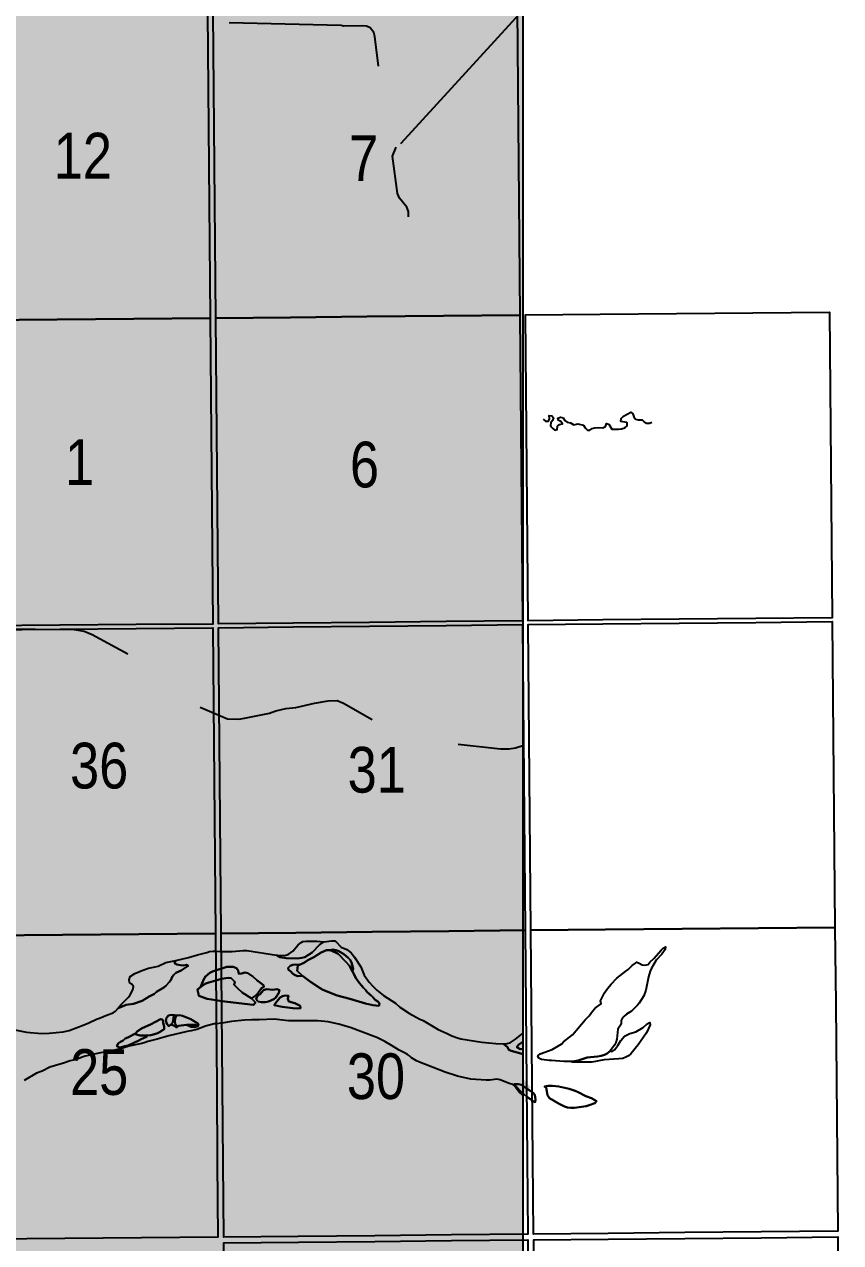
# Model space of a CAD drawing. Extents: x 403018 to 417191, y 6033193 to 6042673.
# Drawn here: x 416005.6 to 416148.6, y 6036192.9 to 6036406.3 of the extents above; entities that cross this region are included whole.
import ezdxf

# ---------------------------------------------------------------- set-up
doc = ezdxf.new("R2010")
doc.units = 0
doc.header["$LTSCALE"] = 5
doc.linetypes.add('BORDER2', pattern=[22.225, 6.35, -3.175, 6.35, -3.175, 0, -3.175])
doc.linetypes.add('DASHED2', pattern=[9.525, 6.35, -3.175])
doc.layers.add('AS-COUNTY', color=7, linetype='BORDER2', lineweight=60, true_color=0xcc33ff)
for name, color, linetype in [('Quarters', 8, 'Continuous'), ('RoadSeg', 57, 'DASHED2'), ('T-WATER', 160, 'Continuous')]:
    doc.layers.add(name, color=color, linetype=linetype)
doc.layers.add('ROUTE-MAP-BACKGROUND-H', color=7, linetype='Continuous', true_color=0xf0ebff)
doc.styles.add('120', font='ARIALN.TTF', dxfattribs={"height": 13})

msp = doc.modelspace()

# ---------------------------------------------------------------- hatches: boundary and pattern name
at = {"layer": 'ROUTE-MAP-BACKGROUND-H'}
h = msp.add_hatch(color=256, dxfattribs=at)
h.dxf.hatch_style = 1
h.paths.add_polyline_path([(412923.423, 6037807.465), (416092.9, 6037807.465), (416092.9, 6035965.758), (412923.423, 6035965.758)])

# ---------------------------------------------------------------- linework, layer by layer
at = {"layer": 'AS-COUNTY', "const_width": 4, "flags": 128}
for points in [[(415619.627, 6035965.758), (415619.656, 6035965.909), (415620.124, 6035966.788), (415620.505, 6035967.762), (415621.03, 6035968.495), (415621.368, 6035968.968), (415621.383, 6035968.991), (415622.147, 6035970.188), (415622.169, 6035970.222), (415622.313, 6035970.488), (415622.651, 6035971.103), (415623.025, 6035971.66), (415623.623, 6035972.26), (415623.714, 6035972.477), (415625.162, 6035974.487), (415625.517, 6035974.98), (415625.845, 6035975.331), (415626.245, 6035975.792), (415626.415, 6035975.992), (415626.516, 6035976.111), (415627.608, 6035977.218), (415627.911, 6035977.597), (415628.733, 6035978.864), (415629.345, 6035979.654), (415630.146, 6035980.921), (415631.096, 6035982.053), (415631.466, 6035982.398), (415631.868, 6035982.673), (415632.233, 6035983.033), (415633.809, 6035984.877), (415633.813, 6035984.883), (415634.47, 6035985.707), (415635.15, 6035986.397), (415635.548, 6035986.693), (415637.378, 6035987.686), (415638.988, 6035988.207), (415640.902, 6035989.065), (415641.42, 6035989.228), (415643.19, 6035989.603), (415644.578, 6035989.632), (415645.627, 6035989.573), (415647.5, 6035989.393), (415647.886, 6035989.378), (415648.784, 6035989.342), (415648.795, 6035989.342), (415649.986, 6035989.201), (415651.768, 6035988.879), (415652.82, 6035988.524), (415654.542, 6035987.524), (415654.965, 6035987.237), (415655.727, 6035986.598), (415658.146, 6035984.854), (415660.667, 6035983.29), (415661.675, 6035982.652), (415662.022, 6035982.432), (415662.781, 6035981.809), (415663.225, 6035981.541), (415663.716, 6035981.34), (415665.269, 6035980.842), (415665.873, 6035980.76), (415666.442, 6035980.86), (415667.063, 6035981.583), (415667.489, 6035981.872), (415667.851, 6035982.204), (415668.168, 6035982.596), (415668.454, 6035983.696), (415669.448, 6035984.818), (415669.854, 6035985.114), (415671.203, 6035985.809), (415672.003, 6035986.392), (415673.468, 6035987.037), (415674.799, 6035987.766), (415677.651, 6035989.194), (415679.832, 6035989.762), (415681, 6035989.995), (415684.298, 6035990.786), (415684.627, 6035990.903), (415684.819, 6035990.971), (415685.282, 6035991.216), (415685.693, 6035991.508), (415686.039, 6035991.868), (415686.854, 6035992.418), (415687.233, 6035992.749), (415687.585, 6035993.057), (415688.126, 6035993.427), (415689.652, 6035994.47), (415689.718, 6035994.509), (415690.524, 6035994.983), (415691.466, 6035995.402), (415692.268, 6035995.998), (415692.985, 6035996.623), (415695.036, 6035998.053), (415695.827, 6035998.685), (415697.058, 6035999.489), (415697.833, 6036000.163), (415699.176, 6036000.965), (415700.8, 6036002.191), (415700.801, 6036002.192), (415704.492, 6036004.653), (415705.277, 6036005.299), (415705.426, 6036005.4), (415707.329, 6036006.683), (415708.514, 6036007.584), (415711.012, 6036009.253), (415711.792, 6036009.728), (415712.389, 6036010.521), (415712.517, 6036010.656), (415712.719, 6036010.868), (415713.882, 6036012.459), (415714.849, 6036013.397), (415715.848, 6036014.231), (415716.827, 6036015.085), (415717.502, 6036015.827), (415717.874, 6036016.16), (415718.654, 6036016.74), (415719.5, 6036017.298), (415723.181, 6036019.408), (415725.05, 6036020.673), (415725.497, 6036020.907), (415726.736, 6036021.723), (415727.134, 6036022.044), (415728.455, 6036023.469), (415729.009, 6036023.906), (415730.111, 6036024.545), (415731.039, 6036025.001), (415731.855, 6036025.592), (415732.72, 6036026.111), (415733.848, 6036026.58), (415734.71, 6036027.015), (415735.2, 6036027.193), (415736.761, 6036027.618), (415737.396, 6036027.7), (415739.924, 6036028.659), (415740.841, 6036029.115), (415741.221, 6036029.242), (415742.257, 6036029.52), (415742.968, 6036029.763), (415744.702, 6036030.082), (415745.778, 6036030.417), (415746.272, 6036030.489), (415747.738, 6036030.484), (415750.06, 6036030.705), (415750.721, 6036030.72), (415752.081, 6036030.681), (415753.454, 6036030.496), (415754.285, 6036030.525), (415754.765, 6036030.541), (415758.761, 6036031.965), (415761.113, 6036033.016), (415762.627, 6036033.579), (415763.625, 6036034.022), (415768.97, 6036036.959), (415769.048, 6036036.991), (415770.05, 6036037.386), (415770.831, 6036037.798), (415771.645, 6036038.382), (415773.406, 6036039.471), (415774.605, 6036040.353), (415775.452, 6036040.86), (415776.255, 6036041.472), (415778.098, 6036043.165), (415779.598, 6036044.446), (415781.717, 6036046.547), (415782.142, 6036046.862), (415783.197, 6036047.879), (415784.696, 6036049.153), (415785.009, 6036049.551), (415786.045, 6036050.571), (415787.348, 6036051.659), (415787.886, 6036052.172), (415788.109, 6036052.62), (415788.116, 6036052.703), (415788.178, 6036053.509), (415788.236, 6036053.894), (415789.236, 6036055.666), (415789.583, 6036056.06), (415789.981, 6036056.372), (415790.644, 6036057.039), (415791.086, 6036057.973), (415791.404, 6036058.35), (415792.807, 6036060.345), (415793.292, 6036061.226), (415793.658, 6036061.568), (415794.043, 6036061.502), (415794.373, 6036061.156), (415794.697, 6036060.797), (415795.189, 6036059.909), (415795.551, 6036059.671), (415795.599, 6036059.64), (415796.064, 6036059.827), (415796.181, 6036060.261), (415796.214, 6036060.385), (415796.066, 6036060.861), (415795.823, 6036061.34), (415795.692, 6036061.822), (415795.662, 6036062.377), (415796.306, 6036063.221), (415796.376, 6036063.381), (415796.511, 6036063.701), (415796.528, 6036064.872), (415796.695, 6036065.536), (415796.898, 6036066.07), (415797.636, 6036067.422), (415798.486, 6036068.652), (415799.552, 6036069.667), (415800.236, 6036070.206), (415801.234, 6036070.654), (415801.753, 6036070.737), (415803.847, 6036070.711), (415804.56, 6036071.194), (415805.039, 6036071.527), (415805.976, 6036071.13), (415806.605, 6036071.062), (415807.064, 6036071.278), (415807.164, 6036071.86), (415807.457, 6036072.249), (415808.019, 6036072.351), (415808.602, 6036072.703), (415809.414, 6036072.985), (415809.83, 6036073.255), (415810.314, 6036073.982), (415809.857, 6036074.071), (415809.194, 6036074.069), (415807.255, 6036073.97), (415805.903, 6036074.081), (415805.805, 6036074.121), (415805.548, 6036074.397), (415805.479, 6036074.471), (415805.512, 6036074.965), (415805.759, 6036075.535), (415806.449, 6036076.263), (415806.96, 6036077.137), (415807.628, 6036077.926), (415809.367, 6036079.695), (415810.943, 6036080.885), (415811.79, 6036081.446), (415813.714, 6036082.204), (415814.334, 6036082.289), (415815.333, 6036081.914), (415816.768, 6036081.262), (415817.234, 6036081.043), (415817.643, 6036080.754), (415817.981, 6036080.691), (415818.124, 6036080.664), (415818.9, 6036081.275), (415819.624, 6036081.932), (415820.345, 6036082.615), (415821.016, 6036083.377), (415822.148, 6036084.389), (415823.057, 6036085.248), (415823.67, 6036085.809), (415823.937, 6036086.028), (415824.054, 6036086.16), (415825.375, 6036087.431), (415826.518, 6036088.411), (415827.137, 6036089.151), (415828.265, 6036090.136), (415829.319, 6036091.182), (415830.495, 6036092.107), (415831.571, 6036093.194), (415832.543, 6036094.313), (415834.279, 6036096.044), (415834.704, 6036096.846), (415834.755, 6036096.941), (415835.317, 6036097.733), (415835.65, 6036098.101), (415836.102, 6036098.473), (415836.418, 6036098.733), (415837.437, 6036099.788), (415838.034, 6036100.627), (415840.98, 6036103.939), (415841.665, 6036104.599), (415841.903, 6036105.038), (415841.917, 6036105.244), (415841.937, 6036105.535), (415841.453, 6036108.666), (415841.417, 6036110.465), (415841.467, 6036110.977), (415841.853, 6036113.033), (415842.236, 6036114.622), (415842.401, 6036115.163), (415843.06, 6036116.606), (415843.623, 6036117.434), (415844.11, 6036118.325), (415845.829, 6036120.819), (415846.829, 6036121.911), (415847.446, 6036122.681), (415848.114, 6036123.375), (415848.986, 6036124.594), (415849.651, 6036125.306), (415850.262, 6036126.13), (415851.149, 6036127.282), (415851.515, 6036127.62), (415852.142, 6036128.387), (415853.58, 6036129.744), (415853.937, 6036130.055), (415854.368, 6036130.309), (415854.86, 6036130.455), (415855.067, 6036130.438), (415855.995, 6036130.232), (415857.029, 6036129.826), (415858.555, 6036129.33), (415859.583, 6036128.911), (415859.862, 6036128.992), (415860.876, 6036129.627), (415862.03, 6036130.568), (415862.819, 6036131.138), (415863.111, 6036131.533), (415863.368, 6036131.721), (415865.64, 6036134.695), (415867.751, 6036137.952), (415867.944, 6036138.25), (415868.27, 6036139.355), (415869.212, 6036141.168), (415869.625, 6036142.107), (415870.34, 6036143.415), (415870.496, 6036143.932), (415870.894, 6036144.912), (415871.358, 6036145.797), (415871.767, 6036146.735), (415872.306, 6036147.58), (415872.629, 6036148.559), (415872.887, 6036148.997), (415873.267, 6036149.954), (415874.172, 6036151.78), (415874.656, 6036152.656), (415875.588, 6036153.773), (415876.115, 6036154.595), (415876.869, 6036155.549), (415877.863, 6036156.952), (415879.456, 6036158.682), (415880.046, 6036159.452), (415880.404, 6036159.755), (415881.346, 6036160.811), (415882.494, 6036161.675), (415883.2, 6036162.34), (415884.315, 6036163.239), (415885.882, 6036164.372), (415886.395, 6036164.871), (415887.189, 6036165.901), (415888.05, 6036166.912), (415888.429, 6036167.23), (415889.445, 6036168.237), (415890.948, 6036169.454), (415891.658, 6036170.1), (415893.02, 6036171.447), (415894.577, 6036172.596), (415895.812, 6036173.416), (415896.705, 6036174.162), (415897.318, 6036174.621), (415898.186, 6036175.096), (415898.905, 6036175.715), (415899.695, 6036176.276), (415901.777, 6036177.578), (415902.234, 6036177.809), (415903.011, 6036178.394), (415904.18, 6036179.06), (415906.166, 6036180.618), (415907.434, 6036181.405), (415908.115, 6036182.173), (415908.98, 6036182.66), (415909.743, 6036183.264), (415911.002, 6036183.895), (415912.31, 6036184.721), (415913.486, 6036185.597), (415913.969, 6036185.801), (415914.83, 6036186.305), (415916.433, 6036187.397), (415917.843, 6036188.052), (415919.713, 6036189.601), (415920.575, 6036190.09), (415921.06, 6036190.301), (415921.884, 6036190.841), (415923.16, 6036191.579), (415924.437, 6036191.933), (415924.765, 6036192.022), (415926.173, 6036192.643), (415927.051, 6036192.957), (415927.66, 6036193.212), (415929.254, 6036193.589), (415930.878, 6036194.288), (415931.878, 6036194.742), (415933.718, 6036195.285), (415935.292, 6036195.666), (415936.324, 6036195.978), (415936.793, 6036196.204), (415937.598, 6036196.815), (415938.093, 6036196.99), (415938.533, 6036197.219), (415938.928, 6036197.509), (415939.384, 6036197.724), (415940.445, 6036198.025), (415941.935, 6036198.57), (415943.546, 6036198.93), (415945.717, 6036199.541), (415949.214, 6036200.76), (415951.832, 6036201.518), (415953.858, 6036202.197), (415956.781, 6036203.299), (415958.286, 6036203.683), (415959.492, 6036203.935), (415960.866, 6036204.032), (415961.407, 6036204.156), (415963.41, 6036204.786), (415965.267, 6036205.694), (415966.127, 6036206.229), (415967.058, 6036206.675), (415968.036, 6036207.006), (415969.719, 6036207.419), (415972.311, 6036208.284), (415973.342, 6036208.528), (415975.129, 6036208.78), (415976.692, 6036209.315), (415978.82, 6036209.906), (415979.82, 6036210.333), (415984.738, 6036211.403), (415985.034, 6036211.499), (415986.036, 6036211.842), (415988.252, 6036212.379), (415989.634, 6036212.746), (415993.017, 6036214.094), (415994.407, 6036214.795), (415995.01, 6036215.158), (415995.711, 6036215.562), (415996.734, 6036215.913), (415997.59, 6036216.398), (415999.848, 6036217.511), (416000.682, 6036218.031), (416001.454, 6036218.623), (416003.124, 6036219.66), (416003.583, 6036219.858), (416003.77, 6036219.992), (416005.501, 6036221.353), (416007.657, 6036222.608), (416008.653, 6036222.975), (416010.013, 6036223.651), (416012.407, 6036224.368), (416013.59, 6036224.764), (416014.69, 6036225.025), (416015.684, 6036225.42), (416016.189, 6036225.56), (416018.905, 6036226.179), (416020.632, 6036226.437), (416022.803, 6036226.998), (416023.85, 6036227.321), (416026.16, 6036227.798), (416026.696, 6036227.954), (416027.169, 6036228.167), (416028.8, 6036228.572), (416030.876, 6036229.18), (416034.077, 6036229.933), (416034.756, 6036230.02), (416035.788, 6036230.289), (416037.303, 6036230.831), (416038.795, 6036231.23), (416039.158, 6036231.254), (416039.176, 6036231.258), (416040.161, 6036231.399), (416041.842, 6036231.672), (416044.155, 6036231.922), (416045.413, 6036231.98), (416046.689, 6036231.972), (416049.35, 6036232.099), (416051.857, 6036231.796), (416056.95, 6036231.767), (416058.778, 6036231.615), (416060.636, 6036231.221), (416062.798, 6036230.577), (416066.66, 6036229.102), (416067.311, 6036228.838), (416068.69, 6036228.135), (416069.971, 6036227.416), (416071.213, 6036226.634), (416072.18, 6036226.198), (416072.657, 6036225.885), (416073.009, 6036225.655), (416073.382, 6036225.305), (416074.279, 6036224.791), (416074.805, 6036224.543), (416079.274, 6036222.797), (416081.455, 6036222.069), (416083.761, 6036221.538), (416086.475, 6036221.357), (416087.114, 6036221.381), (416088.309, 6036221.55), (416088.918, 6036221.449), (416090.514, 6036220.826), (416090.946, 6036220.702), (416091.352, 6036220.422), (416092.272, 6036219.296), (416092.9, 6036218.715)], [(416092.9, 6036218.715), (416092.272, 6036219.296), (416091.352, 6036220.422), (416090.946, 6036220.702), (416090.514, 6036220.826), (416088.918, 6036221.449), (416088.309, 6036221.55), (416087.114, 6036221.381), (416086.475, 6036221.357), (416083.761, 6036221.538), (416081.455, 6036222.069), (416079.274, 6036222.797), (416074.805, 6036224.543), (416074.279, 6036224.791), (416073.382, 6036225.305), (416073.009, 6036225.655), (416072.657, 6036225.885), (416072.18, 6036226.198), (416071.213, 6036226.634), (416069.971, 6036227.416), (416068.69, 6036228.135), (416067.311, 6036228.838), (416066.66, 6036229.102), (416062.798, 6036230.577), (416060.636, 6036231.221), (416058.778, 6036231.615), (416056.95, 6036231.767), (416051.857, 6036231.796), (416049.35, 6036232.099), (416046.689, 6036231.972), (416045.413, 6036231.98), (416044.155, 6036231.922), (416041.842, 6036231.672), (416040.161, 6036231.399), (416039.176, 6036231.258), (416039.158, 6036231.254), (416038.795, 6036231.23), (416037.303, 6036230.831), (416035.788, 6036230.289), (416034.756, 6036230.02), (416034.077, 6036229.933), (416030.876, 6036229.18), (416028.8, 6036228.572), (416027.169, 6036228.167), (416026.696, 6036227.954), (416026.16, 6036227.798), (416023.85, 6036227.321), (416022.803, 6036226.998), (416020.632, 6036226.437), (416018.905, 6036226.179), (416016.189, 6036225.56), (416015.684, 6036225.42), (416014.69, 6036225.025), (416013.59, 6036224.764), (416012.407, 6036224.368), (416010.013, 6036223.651), (416008.653, 6036222.975), (416007.657, 6036222.608), (416005.501, 6036221.353), (416003.77, 6036219.992), (416003.583, 6036219.858), (416003.124, 6036219.66), (416001.454, 6036218.623), (416000.682, 6036218.031), (415999.848, 6036217.511), (415997.59, 6036216.398), (415996.734, 6036215.913), (415995.711, 6036215.562), (415995.01, 6036215.158), (415994.407, 6036214.795), (415993.017, 6036214.094), (415989.634, 6036212.746), (415988.252, 6036212.379), (415986.036, 6036211.842), (415985.034, 6036211.499), (415984.738, 6036211.403), (415979.82, 6036210.333), (415978.82, 6036209.906), (415976.692, 6036209.315), (415975.129, 6036208.78), (415973.342, 6036208.528), (415972.311, 6036208.284), (415969.719, 6036207.419), (415968.036, 6036207.006), (415967.058, 6036206.675), (415966.127, 6036206.229), (415965.267, 6036205.694), (415963.41, 6036204.786), (415961.407, 6036204.156), (415960.866, 6036204.032), (415959.492, 6036203.935), (415958.286, 6036203.683), (415956.781, 6036203.299), (415953.858, 6036202.197), (415951.832, 6036201.518), (415949.214, 6036200.76), (415945.717, 6036199.541), (415943.546, 6036198.93), (415941.935, 6036198.57), (415940.445, 6036198.025), (415939.384, 6036197.724), (415938.928, 6036197.509), (415938.533, 6036197.219), (415938.093, 6036196.99), (415937.598, 6036196.815), (415936.793, 6036196.204), (415936.324, 6036195.978), (415935.292, 6036195.666), (415933.718, 6036195.285), (415931.878, 6036194.742), (415930.878, 6036194.288), (415929.254, 6036193.589), (415927.66, 6036193.212), (415927.051, 6036192.957), (415926.173, 6036192.643), (415924.765, 6036192.022), (415924.437, 6036191.933), (415923.16, 6036191.579), (415921.884, 6036190.841), (415921.06, 6036190.301), (415920.575, 6036190.09), (415919.713, 6036189.601), (415917.843, 6036188.052), (415916.433, 6036187.397), (415914.83, 6036186.305), (415913.969, 6036185.801), (415913.486, 6036185.597), (415912.31, 6036184.721), (415911.002, 6036183.895), (415909.743, 6036183.264), (415908.98, 6036182.66), (415908.115, 6036182.173), (415907.434, 6036181.405), (415906.166, 6036180.618), (415904.18, 6036179.06), (415903.011, 6036178.394), (415902.234, 6036177.809), (415901.777, 6036177.578), (415899.695, 6036176.276), (415898.905, 6036175.715), (415898.186, 6036175.096), (415897.318, 6036174.621), (415896.705, 6036174.162), (415895.812, 6036173.416), (415894.577, 6036172.596), (415893.02, 6036171.447), (415891.658, 6036170.1), (415890.948, 6036169.454), (415889.445, 6036168.237), (415888.429, 6036167.23), (415888.05, 6036166.912), (415887.189, 6036165.901), (415886.395, 6036164.871), (415885.882, 6036164.372), (415884.315, 6036163.239), (415883.2, 6036162.34), (415882.494, 6036161.675), (415881.346, 6036160.811), (415880.404, 6036159.755), (415880.046, 6036159.452), (415879.456, 6036158.682), (415877.863, 6036156.952), (415876.869, 6036155.549), (415876.115, 6036154.595), (415875.588, 6036153.773), (415874.656, 6036152.656), (415874.172, 6036151.78), (415873.267, 6036149.954), (415872.887, 6036148.997), (415872.629, 6036148.559), (415872.306, 6036147.58), (415871.767, 6036146.735), (415871.358, 6036145.797), (415870.894, 6036144.912), (415870.496, 6036143.932), (415870.34, 6036143.415), (415869.625, 6036142.107), (415869.212, 6036141.168), (415868.27, 6036139.355), (415867.944, 6036138.25), (415867.751, 6036137.952), (415865.64, 6036134.695), (415863.368, 6036131.721), (415863.111, 6036131.533), (415862.819, 6036131.138), (415862.03, 6036130.568), (415860.876, 6036129.627), (415859.862, 6036128.992), (415859.583, 6036128.911), (415858.555, 6036129.33), (415857.029, 6036129.826), (415855.995, 6036130.232), (415855.067, 6036130.438), (415854.86, 6036130.455), (415854.368, 6036130.309), (415853.937, 6036130.055), (415853.58, 6036129.744), (415852.142, 6036128.387), (415851.515, 6036127.62), (415851.149, 6036127.282), (415850.262, 6036126.13), (415849.651, 6036125.306), (415848.986, 6036124.594), (415848.114, 6036123.375), (415847.446, 6036122.681), (415846.829, 6036121.911), (415845.829, 6036120.819), (415844.11, 6036118.325), (415843.623, 6036117.434), (415843.06, 6036116.606), (415842.401, 6036115.163), (415842.236, 6036114.622), (415841.853, 6036113.033), (415841.467, 6036110.977), (415841.417, 6036110.465), (415841.453, 6036108.666), (415841.937, 6036105.535), (415841.917, 6036105.244), (415841.903, 6036105.038), (415841.665, 6036104.599), (415840.98, 6036103.939), (415838.034, 6036100.627), (415837.437, 6036099.788), (415836.418, 6036098.733), (415836.102, 6036098.473), (415835.65, 6036098.101), (415835.317, 6036097.733), (415834.755, 6036096.941), (415834.704, 6036096.846), (415834.279, 6036096.044), (415832.543, 6036094.313), (415831.571, 6036093.194), (415830.495, 6036092.107), (415829.319, 6036091.182), (415828.265, 6036090.136), (415827.137, 6036089.151), (415826.518, 6036088.411), (415825.375, 6036087.431), (415824.054, 6036086.16), (415823.937, 6036086.028), (415823.67, 6036085.809), (415823.057, 6036085.248), (415822.148, 6036084.389), (415821.016, 6036083.377), (415820.345, 6036082.615), (415819.624, 6036081.932), (415818.9, 6036081.275), (415818.124, 6036080.664), (415817.981, 6036080.691), (415817.643, 6036080.754), (415817.234, 6036081.043), (415816.768, 6036081.262), (415815.333, 6036081.914), (415814.334, 6036082.289), (415813.714, 6036082.204), (415811.79, 6036081.446), (415810.943, 6036080.885), (415809.367, 6036079.695), (415807.628, 6036077.926), (415806.96, 6036077.137), (415806.449, 6036076.263), (415805.759, 6036075.535), (415805.512, 6036074.965), (415805.479, 6036074.471), (415805.548, 6036074.397), (415805.805, 6036074.121), (415805.903, 6036074.081), (415807.255, 6036073.97), (415809.194, 6036074.069), (415809.857, 6036074.071), (415810.314, 6036073.982), (415809.83, 6036073.255), (415809.414, 6036072.985), (415808.602, 6036072.703), (415808.019, 6036072.351), (415807.457, 6036072.249), (415807.164, 6036071.86), (415807.064, 6036071.278), (415806.605, 6036071.062), (415805.976, 6036071.13), (415805.039, 6036071.527), (415804.56, 6036071.194), (415803.847, 6036070.711), (415801.753, 6036070.737), (415801.234, 6036070.654), (415800.236, 6036070.206), (415799.552, 6036069.667), (415798.486, 6036068.652), (415797.636, 6036067.422), (415796.898, 6036066.07), (415796.695, 6036065.536), (415796.528, 6036064.872), (415796.511, 6036063.701), (415796.376, 6036063.381), (415796.306, 6036063.221), (415795.662, 6036062.377), (415795.692, 6036061.822), (415795.823, 6036061.34), (415796.066, 6036060.861), (415796.214, 6036060.385), (415796.181, 6036060.261), (415796.064, 6036059.827), (415795.599, 6036059.64), (415795.551, 6036059.671), (415795.189, 6036059.909), (415794.697, 6036060.797), (415794.373, 6036061.156), (415794.043, 6036061.502), (415793.658, 6036061.568), (415793.292, 6036061.226), (415792.807, 6036060.345), (415791.404, 6036058.35), (415791.086, 6036057.973), (415790.644, 6036057.039), (415789.981, 6036056.372), (415789.583, 6036056.06), (415789.236, 6036055.666), (415788.236, 6036053.894), (415788.178, 6036053.509), (415788.116, 6036052.703), (415788.109, 6036052.62), (415787.886, 6036052.172), (415787.348, 6036051.659), (415786.045, 6036050.571), (415785.009, 6036049.551), (415784.696, 6036049.153), (415783.197, 6036047.879), (415782.142, 6036046.862), (415781.717, 6036046.547), (415779.598, 6036044.446), (415778.098, 6036043.165), (415776.255, 6036041.472), (415775.452, 6036040.86), (415774.605, 6036040.353), (415773.406, 6036039.471), (415771.645, 6036038.382), (415770.831, 6036037.798), (415770.05, 6036037.386), (415769.048, 6036036.991), (415768.97, 6036036.959), (415763.625, 6036034.022), (415762.627, 6036033.579), (415761.113, 6036033.016), (415758.761, 6036031.965), (415754.765, 6036030.541), (415754.285, 6036030.525), (415753.454, 6036030.496), (415752.081, 6036030.681), (415750.721, 6036030.72), (415750.06, 6036030.705), (415747.738, 6036030.484), (415746.272, 6036030.489), (415745.778, 6036030.417), (415744.702, 6036030.082), (415742.968, 6036029.763), (415742.257, 6036029.52), (415741.221, 6036029.242), (415740.841, 6036029.115), (415739.924, 6036028.659), (415737.396, 6036027.7), (415736.761, 6036027.618), (415735.2, 6036027.193), (415734.71, 6036027.015), (415733.848, 6036026.58), (415732.72, 6036026.111), (415731.855, 6036025.592), (415731.039, 6036025.001), (415730.111, 6036024.545), (415729.009, 6036023.906), (415728.455, 6036023.469), (415727.134, 6036022.044), (415726.736, 6036021.723), (415725.497, 6036020.907), (415725.05, 6036020.673), (415723.181, 6036019.408), (415719.5, 6036017.298), (415718.654, 6036016.74), (415717.874, 6036016.16), (415717.502, 6036015.827), (415716.827, 6036015.085), (415715.848, 6036014.231), (415714.849, 6036013.397), (415713.882, 6036012.459), (415712.719, 6036010.868), (415712.517, 6036010.656), (415712.389, 6036010.521), (415711.792, 6036009.728), (415711.012, 6036009.253), (415708.514, 6036007.584), (415707.329, 6036006.683), (415705.426, 6036005.4), (415705.277, 6036005.299), (415704.492, 6036004.653), (415700.801, 6036002.192), (415700.8, 6036002.191), (415699.176, 6036000.965), (415697.833, 6036000.163), (415697.058, 6035999.489), (415695.827, 6035998.685), (415695.036, 6035998.053), (415692.985, 6035996.623), (415692.268, 6035995.998), (415691.466, 6035995.402), (415690.524, 6035994.983), (415689.718, 6035994.509), (415689.652, 6035994.47), (415688.126, 6035993.427), (415687.585, 6035993.057), (415687.233, 6035992.749), (415686.854, 6035992.418), (415686.039, 6035991.868), (415685.693, 6035991.508), (415685.282, 6035991.216), (415684.819, 6035990.971), (415684.627, 6035990.903), (415684.298, 6035990.786), (415681, 6035989.995), (415679.832, 6035989.762), (415677.651, 6035989.194), (415674.799, 6035987.766), (415673.468, 6035987.037), (415672.003, 6035986.392), (415671.203, 6035985.809), (415669.854, 6035985.114), (415669.448, 6035984.818), (415668.454, 6035983.696), (415668.168, 6035982.596), (415667.851, 6035982.204), (415667.489, 6035981.872), (415667.063, 6035981.583), (415666.442, 6035980.86), (415665.873, 6035980.76), (415665.269, 6035980.842), (415663.716, 6035981.34), (415663.225, 6035981.541), (415662.781, 6035981.809), (415662.022, 6035982.432), (415661.675, 6035982.652), (415660.667, 6035983.29), (415658.146, 6035984.854), (415655.727, 6035986.598), (415654.965, 6035987.237), (415654.542, 6035987.524), (415652.82, 6035988.524), (415651.768, 6035988.879), (415649.986, 6035989.201), (415648.795, 6035989.342), (415648.784, 6035989.342), (415647.886, 6035989.378), (415647.5, 6035989.393), (415645.627, 6035989.573), (415644.578, 6035989.632), (415643.19, 6035989.603), (415641.42, 6035989.228), (415640.902, 6035989.065), (415638.988, 6035988.207), (415637.378, 6035987.686), (415635.548, 6035986.693), (415635.15, 6035986.397), (415634.47, 6035985.707), (415633.813, 6035984.883), (415633.809, 6035984.877), (415632.233, 6035983.033), (415631.868, 6035982.673), (415631.466, 6035982.398), (415631.096, 6035982.053), (415630.146, 6035980.921), (415629.345, 6035979.654), (415628.733, 6035978.864), (415627.911, 6035977.597), (415627.608, 6035977.218), (415626.516, 6035976.111), (415626.415, 6035975.992), (415626.245, 6035975.792), (415625.845, 6035975.331), (415625.517, 6035974.98), (415625.162, 6035974.487), (415623.714, 6035972.477), (415623.623, 6035972.26), (415623.025, 6035971.66), (415622.651, 6035971.103), (415622.313, 6035970.488), (415622.169, 6035970.222), (415622.147, 6035970.188), (415621.383, 6035968.991), (415621.368, 6035968.968), (415621.03, 6035968.495), (415620.505, 6035967.762), (415620.124, 6035966.788), (415619.656, 6035965.909), (415619.627, 6035965.758)]]:
    msp.add_lwpolyline(points, dxfattribs=at)
at = {"layer": 'Quarters'}
for points in [[(415997.932, 6036354.517), (415984.875, 6036354.405), (415984.766, 6036367.795), (415984.657, 6036381.185), (415984.548, 6036394.575), (415984.439, 6036407.965), (415997.491, 6036408.077), (416010.878, 6036408.193), (416024.265, 6036408.309), (416037.653, 6036408.426), (416037.766, 6036395.034), (416037.88, 6036381.643), (416037.994, 6036368.252), (416038.108, 6036354.861), (416024.716, 6036354.746), (416011.324, 6036354.631), (415997.932, 6036354.517)], [(416052.172, 6036355.008), (416039.112, 6036354.871), (416038.998, 6036368.262), (416038.884, 6036381.654), (416038.771, 6036395.045), (416038.657, 6036408.436), (416051.712, 6036408.57), (416065.101, 6036408.708), (416078.491, 6036408.846), (416091.881, 6036408.984), (416092, 6036395.595), (416092.119, 6036382.206), (416092.238, 6036368.817), (416092.357, 6036355.428), (416078.962, 6036355.288), (416065.567, 6036355.148), (416052.172, 6036355.008)], [(415998.367, 6036300.956), (415985.311, 6036300.846), (415985.202, 6036314.236), (415985.093, 6036327.625), (415984.984, 6036341.015), (415984.875, 6036354.405), (415997.932, 6036354.517), (416011.324, 6036354.631), (416024.716, 6036354.746), (416038.108, 6036354.861), (416038.222, 6036341.47), (416038.335, 6036328.078), (416038.449, 6036314.687), (416038.563, 6036301.296), (416025.16, 6036301.183), (416011.758, 6036301.069), (415998.367, 6036300.956)], [(416052.633, 6036301.446), (416039.567, 6036301.307), (416039.453, 6036314.698), (416039.34, 6036328.089), (416039.226, 6036341.48), (416039.112, 6036354.871), (416052.172, 6036355.008), (416065.567, 6036355.148), (416078.962, 6036355.288), (416092.357, 6036355.428), (416092.476, 6036342.039), (416092.595, 6036328.65), (416092.714, 6036315.262), (416092.833, 6036301.873), (416079.433, 6036301.73), (416066.033, 6036301.588), (416052.633, 6036301.446)], [(416106.898, 6036302.004), (416093.838, 6036301.882), (416093.719, 6036315.271), (416093.6, 6036328.66), (416093.481, 6036342.049), (416093.361, 6036355.438), (416106.417, 6036355.56), (416119.808, 6036355.686), (416133.198, 6036355.812), (416146.588, 6036355.939), (416146.712, 6036342.549), (416146.835, 6036329.16), (416146.959, 6036315.77), (416147.082, 6036302.381), (416133.687, 6036302.255), (416120.293, 6036302.13), (416106.898, 6036302.004)], [(415998.819, 6036246.73), (415985.753, 6036246.619), (415985.644, 6036260.008), (415985.535, 6036273.398), (415985.426, 6036286.787), (415985.317, 6036300.177), (415998.372, 6036300.287), (416011.763, 6036300.4), (416025.166, 6036300.513), (416038.569, 6036300.627), (416038.682, 6036287.238), (416038.796, 6036273.85), (416038.91, 6036260.462), (416039.023, 6036247.073), (416025.622, 6036246.959), (416012.22, 6036246.844), (415998.819, 6036246.73)], [(416053.097, 6036247.22), (416040.028, 6036247.084), (416039.914, 6036260.472), (416039.8, 6036273.86), (416039.686, 6036287.249), (416039.573, 6036300.637), (416052.638, 6036300.776), (416066.039, 6036300.919), (416079.439, 6036301.061), (416092.839, 6036301.203), (416092.957, 6036287.812), (416093.075, 6036274.421), (416093.193, 6036261.031), (416093.311, 6036247.64), (416079.906, 6036247.5), (416066.502, 6036247.36), (416053.097, 6036247.22)], [(416107.38, 6036247.772), (416094.315, 6036247.649), (416094.197, 6036261.04), (416094.079, 6036274.431), (416093.961, 6036287.822), (416093.844, 6036301.213), (416106.904, 6036301.335), (416120.299, 6036301.46), (416133.694, 6036301.586), (416147.088, 6036301.711), (416147.211, 6036288.321), (416147.334, 6036274.93), (416147.457, 6036261.539), (416147.579, 6036248.149), (416134.18, 6036248.023), (416120.78, 6036247.897), (416107.38, 6036247.772)], [(416053.553, 6036193.998), (416040.48, 6036193.865), (416040.369, 6036206.918), (416040.255, 6036220.307), (416040.141, 6036233.695), (416040.028, 6036247.084), (416053.097, 6036247.22), (416066.502, 6036247.36), (416079.906, 6036247.5), (416093.311, 6036247.64), (416093.428, 6036234.249), (416093.546, 6036220.858), (416093.664, 6036207.467), (416093.779, 6036194.411), (416080.37, 6036194.273), (416066.962, 6036194.136), (416053.553, 6036193.998)], [(416107.853, 6036194.543), (416094.783, 6036194.42), (416094.668, 6036207.476), (416094.55, 6036220.867), (416094.433, 6036234.258), (416094.315, 6036247.649), (416107.38, 6036247.772), (416120.78, 6036247.897), (416134.18, 6036248.023), (416147.579, 6036248.149), (416147.702, 6036234.758), (416147.825, 6036221.368), (416147.948, 6036207.977), (416148.067, 6036194.922), (416134.663, 6036194.795), (416121.258, 6036194.669), (416107.853, 6036194.543)], [(415999.257, 6036193.508), (415986.186, 6036193.396), (415986.079, 6036206.451), (415985.97, 6036219.84), (415985.861, 6036233.23), (415985.753, 6036246.619), (415998.819, 6036246.73), (416012.22, 6036246.844), (416025.622, 6036246.959), (416039.023, 6036247.073), (416039.137, 6036233.685), (416039.251, 6036220.296), (416039.364, 6036206.908), (416039.475, 6036193.854), (416026.069, 6036193.739), (416012.663, 6036193.624), (415999.257, 6036193.508)], [(416108.338, 6036139.976), (416095.263, 6036139.852), (416095.145, 6036153.243), (416095.027, 6036166.634), (416094.91, 6036180.025), (416094.792, 6036193.416), (416107.862, 6036193.539), (416121.267, 6036193.665), (416134.672, 6036193.791), (416148.077, 6036193.917), (416148.146, 6036186.336), (416148.199, 6036180.527), (416148.322, 6036167.136), (416148.445, 6036153.746), (416148.568, 6036140.355), (416140.639, 6036140.28), (416135.158, 6036140.228), (416121.748, 6036140.102), (416108.338, 6036139.976)], [(416054.021, 6036139.438), (416040.943, 6036139.306), (416040.829, 6036152.695), (416040.715, 6036166.083), (416040.602, 6036179.472), (416040.488, 6036192.86), (416053.562, 6036192.994), (416066.97, 6036193.132), (416080.379, 6036193.269), (416093.788, 6036193.406), (416093.905, 6036180.016), (416094.023, 6036166.625), (416094.141, 6036153.234), (416094.259, 6036139.843), (416080.846, 6036139.708), (416067.433, 6036139.573), (416054.021, 6036139.438)]]:
    msp.add_lwpolyline(points, close=True, dxfattribs=at)
at = {"layer": 'RoadSeg', "flags": 128}
for points in [[(416092.9, 6036408.819), (416072.822, 6036386.861), (416071.19, 6036385.163), (416070.691, 6036384.83), (416070.424, 6036384.897), (416069.792, 6036385.496), (416069.192, 6036386.895), (416066.961, 6036404.211), (416066.761, 6036404.943), (416066.129, 6036405.742), (416065.529, 6036406.009), (416064.863, 6036406.076), (416061.5, 6036406.009), (416061.067, 6036406.142), (416027.034, 6036406.975), (416026.601, 6036407.208), (416014.147, 6036427.554), (416006.388, 6036439.875), (416005.956, 6036440.308)], [(416072.855, 6036372.642), (416072.855, 6036373.575), (416072.589, 6036374.341), (416071.257, 6036375.906), (416070.957, 6036376.705), (416070.058, 6036383.232), (416070.691, 6036384.83)], [(415972.256, 6036256.991), (415972.223, 6036258.523), (415972.689, 6036260.089), (415974.953, 6036265.516), (415977.018, 6036271.011), (415979.748, 6036279.236), (415980.914, 6036282.3), (415981.846, 6036284.431), (415983.212, 6036286.662), (415987.108, 6036293.189), (415989.172, 6036295.786), (415990.105, 6036296.519), (415991.57, 6036297.285), (415997.664, 6036300.215), (415998.896, 6036300.481), (416014.281, 6036300.315), (416016.046, 6036300.048), (416017.444, 6036299.482), (416024.071, 6036295.886), (416026.835, 6036294.021), (416031.563, 6036289.592), (416033.361, 6036288.16), (416034.294, 6036287.627), (416041.12, 6036284.664), (416043.118, 6036284.63), (416044.117, 6036284.797), (416048.48, 6036285.696), (416049.612, 6036286.096), (416051.377, 6036286.495), (416053.108, 6036286.695), (416056.372, 6036287.428), (416058.769, 6036287.827), (416060.334, 6036287.894), (416061.467, 6036287.428), (416069.825, 6036282.732), (416073.288, 6036281.467), (416074.92, 6036281.134), (416076.185, 6036281.067), (416079.016, 6036280.501), (416088.972, 6036279.403), (416090.471, 6036279.402), (416091.603, 6036279.602), (416092.9, 6036280.029)]]:
    msp.add_lwpolyline(points, dxfattribs=at)
at = {"layer": 'ROUTE-MAP-BACKGROUND-H'}
msp.add_lwpolyline([(412923.423, 6037807.465), (416092.9, 6037807.465), (416092.9, 6035965.758), (412923.423, 6035965.758)], close=True, dxfattribs=at)
at = {"layer": 'T-WATER'}
for points in [[(416096.454, 6036337.167), (416096.861, 6036336.832), (416097.367, 6036336.809), (416097.578, 6036337.258), (416097.5, 6036337.818), (416097.978, 6036337.791), (416098.285, 6036337.417), (416098.115, 6036336.952), (416097.804, 6036336.571), (416097.758, 6036336.066), (416097.809, 6036335.921), (416098.121, 6036335.547), (416098.489, 6036335.239), (416098.878, 6036335.349), (416098.959, 6036335.932), (416099.313, 6036336.252), (416099.817, 6036336.395), (416099.532, 6036336.768), (416099.068, 6036336.981), (416098.999, 6036337.362), (416099.462, 6036337.544), (416099.978, 6036337.4), (416100.274, 6036336.958), (416100.65, 6036336.64), (416101.218, 6036336.545), (416101.851, 6036336.219)], [(416104.213, 6036335.283), (416104.614, 6036335.266), (416105.014, 6036335.57), (416105.499, 6036335.684), (416106.105, 6036335.722), (416106.93, 6036335.669), (416107.36, 6036335.916), (416107.54, 6036336.407), (416107.959, 6036336.302), (416108.462, 6036335.444), (416109.678, 6036335.423), (416110.171, 6036335.501), (416110.748, 6036335.673), (416111.166, 6036335.999), (416111.164, 6036336.52), (416111.107, 6036336.597), (416110.042, 6036336.783), (416110.113, 6036337.296), (416110.502, 6036337.687), (416111.837, 6036338.403), (416112.18, 6036338.131), (416112.331, 6036337.586), (416112.646, 6036337.206), (416113.125, 6036337.069), (416113.779, 6036337.079), (416114.133, 6036336.738), (416114.571, 6036336.478), (416115.068, 6036336.497), (416115.479, 6036336.656)], [(416101.851, 6036336.219), (416102.518, 6036336.365), (416103.539, 6036336.132), (416103.827, 6036335.687), (416104.213, 6036335.283)], [(416002.431, 6036230.492), (416005.956, 6036229.782), (416008.569, 6036229.588), (416009.903, 6036229.59), (416012.362, 6036229.867), (416013.393, 6036230.097), (416015.862, 6036231.019), (416016.85, 6036231.419), (416018.191, 6036232.071), (416018.724, 6036232.223), (416020.108, 6036232.843), (416021.097, 6036233.193), (416021.501, 6036233.49), (416021.984, 6036233.981), (416023.421, 6036234.608), (416024.689, 6036234.749), (416026.173, 6036235.296), (416027.439, 6036236.07), (416028.344, 6036236.536), (416028.705, 6036236.845), (416029.971, 6036237.615), (416030.35, 6036237.908), (416030.97, 6036238.624), (416031.251, 6036239.021), (416031.47, 6036239.473), (416031.749, 6036239.862), (416032.076, 6036240.199), (416033.051, 6036240.59), (416034.24, 6036241.404), (416033.99, 6036241.607), (416033.422, 6036241.495), (416032.923, 6036241.515), (416032.296, 6036241.649), (416031.873, 6036241.894), (416032.122, 6036242.335), (416034.302, 6036242.858), (416035.867, 6036243.343), (416037.524, 6036243.728), (416038.022, 6036243.901), (416038.612, 6036243.997), (416039.05, 6036243.961), (416040.055, 6036243.947), (416041.964, 6036243.941), (416043.877, 6036244.085), (416044.553, 6036244.077), (416049.704, 6036243.278), (416050.343, 6036242.956), (416051.442, 6036242.741), (416053.388, 6036242.715), (416054.175, 6036242.796), (416054.691, 6036242.949), (416056.004, 6036243.736), (416057.322, 6036245.156), (416058.033, 6036245.634), (416059.355, 6036245.798), (416059.968, 6036245.767), (416060.089, 6036245.719), (416061.071, 6036244.668), (416062.035, 6036244.258), (416062.83, 6036243.709), (416063.415, 6036242.926), (416064.481, 6036241.243), (416065.106, 6036239.792), (416065.949, 6036238.547), (416066.584, 6036237.833), (416067.285, 6036237.13), (416068.472, 6036236.215), (416070.599, 6036234.875), (416071.321, 6036234.197), (416073.01, 6036233.039), (416074.857, 6036232.066), (416075.421, 6036231.85), (416078.08, 6036230.257), (416079.533, 6036229.643), (416080.474, 6036229.147), (416081.456, 6036228.784), (416082.015, 6036228.647), (416085.717, 6036228.019), (416088.143, 6036227.788), (416089.523, 6036227.754), (416090.22, 6036227.172), (416090.419, 6036226.7), (416090.874, 6036226.495), (416092.54, 6036226.078), (416092.9, 6036225.957)], [(416092.9, 6036218.715), (416092.272, 6036219.295), (416091.353, 6036220.421), (416090.946, 6036220.702), (416090.514, 6036220.826), (416088.916, 6036221.452), (416088.307, 6036221.555), (416087.111, 6036221.389), (416086.471, 6036221.367), (416083.761, 6036221.539), (416081.454, 6036222.07), (416079.276, 6036222.802), (416074.806, 6036224.542), (416074.28, 6036224.791), (416073.383, 6036225.299), (416073.009, 6036225.649), (416072.658, 6036225.88), (416072.18, 6036226.193), (416071.213, 6036226.63), (416069.971, 6036227.413), (416068.688, 6036228.142), (416067.31, 6036228.837), (416066.66, 6036229.102), (416062.798, 6036230.579), (416060.636, 6036231.223), (416058.778, 6036231.617), (416056.95, 6036231.768), (416051.857, 6036231.798), (416049.35, 6036232.099), (416046.689, 6036231.971), (416045.413, 6036231.98), (416044.155, 6036231.922), (416041.842, 6036231.672), (416040.161, 6036231.399), (416039.158, 6036231.254), (416038.795, 6036231.23), (416037.303, 6036230.831), (416035.788, 6036230.289), (416034.756, 6036230.02), (416034.077, 6036229.933), (416030.875, 6036229.18), (416028.8, 6036228.572), (416027.169, 6036228.167), (416026.696, 6036227.954), (416026.16, 6036227.798), (416023.85, 6036227.321), (416022.803, 6036226.998), (416020.632, 6036226.437), (416018.905, 6036226.179), (416016.189, 6036225.56), (416015.684, 6036225.42), (416014.69, 6036225.025), (416013.59, 6036224.764), (416012.408, 6036224.368), (416010.013, 6036223.651), (416008.653, 6036222.975), (416007.657, 6036222.608), (416005.501, 6036221.353)], [(416092.9, 6036225.957), (416092.54, 6036226.078), (416090.874, 6036226.495), (416090.419, 6036226.7), (416090.22, 6036227.172), (416089.523, 6036227.754), (416090.134, 6036227.823), (416090.718, 6036227.995), (416091.627, 6036228.542), (416092.75, 6036229.484), (416092.9, 6036229.636)], [(416092.9, 6036228.108), (416092.12, 6036227.59), (416091.811, 6036227.178), (416092.447, 6036226.832), (416092.9, 6036226.887)], [(416092.9, 6036226.887), (416092.447, 6036226.832), (416091.811, 6036227.178), (416092.12, 6036227.59), (416092.9, 6036228.108)]]:
    msp.add_lwpolyline(points, dxfattribs=at)
for points in [[(416058.033, 6036245.634), (416057.322, 6036245.156), (416056.004, 6036243.736), (416054.691, 6036242.949), (416054.175, 6036242.796), (416053.388, 6036242.715), (416051.442, 6036242.741), (416050.343, 6036242.956), (416049.704, 6036243.278), (416051.111, 6036243.217), (416051.78, 6036243.417), (416052.213, 6036243.666), (416052.588, 6036243.965), (416053.515, 6036245.112), (416054.067, 6036245.523), (416054.351, 6036245.655), (416054.846, 6036245.713), (416056.809, 6036245.714), (416058.033, 6036245.634)], [(416058.918, 6036244.151), (416058.516, 6036244.152), (416057.56, 6036243.769), (416056.246, 6036242.915), (416055.333, 6036242.472), (416054.515, 6036241.92), (416053.767, 6036241.577), (416053.674, 6036241.585), (416053.138, 6036241.634), (416052.586, 6036241.584), (416052.11, 6036241.435), (416051.788, 6036241.083), (416051.811, 6036240.688), (416052.225, 6036240.427), (416052.559, 6036240.07), (416052.99, 6036239.799), (416053.449, 6036239.604), (416054.299, 6036239.677), (416055.674, 6036238.607), (416057.391, 6036237.485), (416057.87, 6036237.231), (416060.39, 6036236.246), (416061.488, 6036235.897), (416062.609, 6036235.649), (416065.317, 6036234.844), (416066.613, 6036234.547), (416067.646, 6036234.392), (416067.729, 6036234.44), (416067.784, 6036234.804), (416067.476, 6036235.189), (416067.036, 6036235.454), (416066.601, 6036235.941), (416066.382, 6036236.185), (416065.616, 6036236.822), (416065.31, 6036237.209), (416064.953, 6036237.547), (416064.298, 6036238.36), (416063.711, 6036239.204), (416063.066, 6036240.43), (416063.167, 6036240.943), (416062.895, 6036242.024), (416062.621, 6036242.449), (416062.285, 6036242.798), (416061.543, 6036243.438), (416060.675, 6036243.974), (416060.139, 6036244.181), (416059.647, 6036244.272), (416058.918, 6036244.151)], [(416063.066, 6036240.43), (416063.711, 6036239.204), (416064.298, 6036238.36), (416064.953, 6036237.547), (416065.31, 6036237.209), (416065.616, 6036236.822), (416066.382, 6036236.185), (416066.601, 6036235.941), (416067.036, 6036235.454), (416067.476, 6036235.189), (416067.784, 6036234.804), (416067.729, 6036234.44), (416067.646, 6036234.392), (416066.613, 6036234.547), (416065.317, 6036234.844), (416062.609, 6036235.649), (416061.488, 6036235.897), (416060.39, 6036236.246), (416057.87, 6036237.231), (416057.391, 6036237.485), (416055.674, 6036238.607), (416054.299, 6036239.677), (416053.373, 6036240.564), (416053.476, 6036241.476), (416053.767, 6036241.577), (416054.515, 6036241.92), (416055.333, 6036242.472), (416056.246, 6036242.915), (416057.56, 6036243.769), (416058.516, 6036244.152), (416058.918, 6036244.151), (416059.15, 6036244.13), (416060.088, 6036243.73), (416060.528, 6036243.5), (416060.887, 6036243.184), (416061.515, 6036242.443), (416061.891, 6036242.144), (416062.515, 6036241.421), (416063.066, 6036240.43)], [(416063.066, 6036240.43), (416062.515, 6036241.421), (416061.891, 6036242.144), (416061.515, 6036242.443), (416060.887, 6036243.184), (416060.528, 6036243.5), (416060.088, 6036243.73), (416059.15, 6036244.13), (416058.918, 6036244.151), (416059.647, 6036244.272), (416060.139, 6036244.181), (416060.675, 6036243.974), (416061.543, 6036243.438), (416062.285, 6036242.798), (416062.621, 6036242.449), (416062.895, 6036242.024), (416063.167, 6036240.943), (416063.066, 6036240.43)], [(416114.549, 6036241.563), (416114.823, 6036241.632), (416115.123, 6036242.033), (416115.843, 6036242.695), (416117.107, 6036244.18), (416117.452, 6036244.521), (416117.89, 6036244.761), (416117.841, 6036244.253), (416117.241, 6036243.458), (416116.251, 6036242.4), (416115.451, 6036241.014), (416115.222, 6036240.496), (416114.911, 6036239.488), (416114.442, 6036237.146), (416114.116, 6036236.163), (416113.289, 6036234.868), (416112.981, 6036234.498), (416111.911, 6036233.464), (416111.057, 6036232.922), (416110.588, 6036232.511), (416110.333, 6036232.3), (416110.121, 6036231.847), (416110.097, 6036231.211), (416109.505, 6036230.341), (416109.337, 6036228.569), (416109.175, 6036227.992), (416108.978, 6036227.531), (416108.188, 6036226.544), (416108.06, 6036226.381), (416107.664, 6036226.084), (416107.178, 6036225.841), (416106.635, 6036225.663), (416105.997, 6036225.531), (416104.178, 6036225.336), (416103.63, 6036225.207), (416102.585, 6036224.834), (416101.52, 6036224.659), (416100.085, 6036224.679), (416097.905, 6036224.814), (416097.492, 6036224.855), (416096.17, 6036225.02), (416095.941, 6036225.121), (416095.707, 6036225.225), (416095.509, 6036225.666), (416095.951, 6036225.993), (416098.008, 6036226.734), (416099.718, 6036227.734), (416100.01, 6036228.113), (416101.6, 6036229.354), (416103.823, 6036231.943), (416104.535, 6036232.653), (416105.1, 6036233.486), (416105.483, 6036233.942), (416105.55, 6036234), (416105.777, 6036234.198), (416106.614, 6036234.74), (416106.505, 6036235.28), (416107.172, 6036236.669), (416107.745, 6036237.468), (416108.387, 6036238.222), (416109.371, 6036239.279), (416110.921, 6036240.502), (416111.37, 6036240.768), (416112.03, 6036241.484), (416112.614, 6036241.893), (416112.878, 6036242.053), (416113.298, 6036241.908), (416113.768, 6036241.609), (416114.259, 6036241.514), (416114.549, 6036241.563)], [(416032.122, 6036242.335), (416031.873, 6036241.894), (416032.296, 6036241.649), (416032.923, 6036241.515), (416033.422, 6036241.495), (416033.99, 6036241.607), (416034.24, 6036241.404), (416033.051, 6036240.59), (416032.076, 6036240.199), (416031.749, 6036239.862), (416031.47, 6036239.473), (416031.251, 6036239.021), (416030.97, 6036238.624), (416030.35, 6036237.908), (416029.971, 6036237.615), (416028.705, 6036236.845), (416028.344, 6036236.536), (416027.439, 6036236.07), (416026.173, 6036235.296), (416024.689, 6036234.749), (416023.421, 6036234.608), (416021.984, 6036233.981), (416022.454, 6036234.582), (416023.812, 6036235.942), (416024.089, 6036236.333), (416024.559, 6036237.204), (416024.663, 6036237.777), (416024.396, 6036238.191), (416024.007, 6036238.472), (416023.91, 6036238.962), (416024.077, 6036239.537), (416024.885, 6036240.07), (416026.322, 6036240.658), (416027.319, 6036241.023), (416028.481, 6036241.257), (416028.982, 6036241.366), (416030.37, 6036241.974), (416032.122, 6036242.335)], [(416045.313, 6036235.733), (416045.439, 6036235.73), (416045.923, 6036236.077), (416046.522, 6036236.702), (416047.098, 6036237.505), (416047.533, 6036237.745), (416047.476, 6036238.012), (416046.304, 6036238.882), (416045.558, 6036239.554), (416044.717, 6036240.143), (416044.232, 6036240.264), (416043.626, 6036240.087), (416043.139, 6036240.034), (416043.012, 6036240.582), (416042.741, 6036240.993), (416042.159, 6036241.228), (416041.035, 6036241.247), (416038.496, 6036240.398), (416038.04, 6036240.164), (416037.29, 6036239.518), (416037.031, 6036239.064), (416036.418, 6036237.704), (416035.88, 6036237.249), (416036.124, 6036236.179), (416037.608, 6036235.647), (416039.122, 6036235.402), (416040.129, 6036235.199), (416045.641, 6036234.596), (416045.781, 6036234.641), (416046.08, 6036234.984), (416045.313, 6036235.733)], [(416045.313, 6036235.733), (416043.722, 6036236.764), (416042.978, 6036237.418), (416042.338, 6036238.109), (416042.427, 6036238.589), (416041.763, 6036239.27), (416041.27, 6036239.304), (416040.096, 6036239.129), (416039.093, 6036238.868), (416037.873, 6036238.505), (416037.379, 6036238.297), (416036.928, 6036238.066), (416036.418, 6036237.704), (416037.031, 6036239.064), (416037.29, 6036239.518), (416038.04, 6036240.164), (416038.496, 6036240.398), (416041.035, 6036241.247), (416042.159, 6036241.228), (416042.741, 6036240.993), (416043.012, 6036240.582), (416043.139, 6036240.034), (416043.626, 6036240.087), (416044.232, 6036240.264), (416044.717, 6036240.143), (416045.558, 6036239.554), (416046.304, 6036238.882), (416047.476, 6036238.012), (416047.533, 6036237.745), (416047.098, 6036237.505), (416046.522, 6036236.702), (416045.923, 6036236.077), (416045.439, 6036235.73), (416045.313, 6036235.733)], [(416053.767, 6036241.577), (416053.476, 6036241.476), (416053.373, 6036240.564), (416054.299, 6036239.677), (416053.449, 6036239.604), (416052.99, 6036239.799), (416052.559, 6036240.07), (416052.225, 6036240.427), (416051.811, 6036240.688), (416051.788, 6036241.083), (416052.11, 6036241.435), (416052.586, 6036241.584), (416053.138, 6036241.634), (416053.674, 6036241.585), (416053.767, 6036241.577)], [(416045.313, 6036235.733), (416046.08, 6036234.984), (416045.781, 6036234.641), (416045.641, 6036234.596), (416040.129, 6036235.199), (416039.122, 6036235.402), (416037.608, 6036235.647), (416036.124, 6036236.179), (416035.88, 6036237.249), (416036.418, 6036237.704), (416036.928, 6036238.066), (416037.379, 6036238.297), (416037.873, 6036238.505), (416039.093, 6036238.868), (416040.096, 6036239.129), (416041.27, 6036239.304), (416041.763, 6036239.27), (416042.427, 6036238.589), (416042.338, 6036238.109), (416042.978, 6036237.418), (416043.722, 6036236.764), (416045.313, 6036235.733)], [(416047.798, 6036235.051), (416047.018, 6036235.051), (416046.538, 6036235.191), (416046.328, 6036235.337), (416046.187, 6036235.576), (416046.305, 6036235.909), (416046.572, 6036236.324), (416046.814, 6036236.417), (416047.478, 6036237.131), (416047.976, 6036237.324), (416049.103, 6036237.188), (416049.771, 6036237.325), (416050.28, 6036237.162), (416050.161, 6036236.696), (416049.642, 6036235.861), (416049.24, 6036235.561), (416048.304, 6036235.144), (416047.798, 6036235.051)], [(416046.538, 6036235.191), (416047.018, 6036235.051), (416047.798, 6036235.051), (416048.304, 6036235.144), (416049.24, 6036235.561), (416049.642, 6036235.861), (416050.161, 6036236.696), (416050.28, 6036237.162), (416049.771, 6036237.325), (416049.103, 6036237.188), (416047.976, 6036237.324), (416047.478, 6036237.131), (416046.814, 6036236.417), (416046.572, 6036236.324), (416046.305, 6036235.909), (416046.187, 6036235.576), (416046.328, 6036235.337), (416046.538, 6036235.191)], [(416053.485, 6036233.956), (416052.587, 6036233.984), (416050.754, 6036234.243), (416049.345, 6036234.527), (416049.375, 6036234.561), (416049.73, 6036235.103), (416050.351, 6036235.839), (416050.791, 6036236.074), (416051.277, 6036236.196), (416051.807, 6036236.164), (416051.691, 6036235.629), (416051.923, 6036235.186), (416052.926, 6036234.887), (416053.88, 6036234.425), (416053.947, 6036234.023), (416053.485, 6036233.956)], [(416050.754, 6036234.243), (416052.587, 6036233.984), (416053.485, 6036233.956), (416053.947, 6036234.023), (416053.88, 6036234.425), (416052.926, 6036234.887), (416051.923, 6036235.186), (416051.691, 6036235.629), (416051.807, 6036236.164), (416051.277, 6036236.196), (416050.791, 6036236.074), (416050.351, 6036235.839), (416049.73, 6036235.103), (416049.375, 6036234.561), (416049.345, 6036234.527), (416050.754, 6036234.243)], [(416032.216, 6036232.708), (416031.95, 6036232.745), (416031.89, 6036232.753), (416031.642, 6036232.744), (416031.308, 6036232.828), (416030.82, 6036232.71), (416030.455, 6036232.328), (416030.362, 6036231.836), (416030.496, 6036231.256), (416030.895, 6036230.85), (416031.222, 6036231.154), (416031.836, 6036230.908), (416032.219, 6036230.621), (416032.589, 6036230.905), (416033.514, 6036231.037), (416033.992, 6036231.051), (416034.801, 6036230.709), (416035.347, 6036230.677), (416035.956, 6036230.861), (416036.091, 6036231.024), (416035.948, 6036231.29), (416034.721, 6036232.097), (416033.279, 6036232.642), (416032.713, 6036232.787), (416032.216, 6036232.708)], [(416031.642, 6036232.744), (416031.741, 6036232.628), (416031.553, 6036231.462), (416031.222, 6036231.154), (416030.895, 6036230.85), (416030.496, 6036231.256), (416030.362, 6036231.836), (416030.455, 6036232.328), (416030.82, 6036232.71), (416031.308, 6036232.828), (416031.642, 6036232.744)], [(416031.642, 6036232.744), (416031.89, 6036232.753), (416031.95, 6036232.745), (416032.216, 6036232.708), (416031.978, 6036232.252), (416031.934, 6036231.628), (416032.03, 6036231.136), (416032.193, 6036230.867), (416032.589, 6036230.905), (416032.219, 6036230.621), (416031.836, 6036230.908), (416031.222, 6036231.154), (416031.553, 6036231.462), (416031.741, 6036232.628), (416031.642, 6036232.744)], [(416033.992, 6036231.051), (416033.514, 6036231.037), (416032.589, 6036230.905), (416032.193, 6036230.867), (416032.03, 6036231.136), (416031.934, 6036231.628), (416031.978, 6036232.252), (416032.216, 6036232.708), (416032.713, 6036232.787), (416033.279, 6036232.642), (416034.721, 6036232.097), (416035.948, 6036231.29), (416036.091, 6036231.024), (416035.527, 6036231.088), (416033.992, 6036231.051)], [(416026.016, 6036228.577), (416026.973, 6036228.96), (416027.153, 6036229.202), (416027.726, 6036229.265), (416028.774, 6036229.576), (416029.261, 6036229.776), (416030.058, 6036230.316), (416030.042, 6036230.81), (416029.869, 6036231.419), (416029.799, 6036231.934), (416029.757, 6036231.987), (416029.41, 6036232.084), (416027.634, 6036231.14), (416026.21, 6036230.505), (416025.389, 6036229.972), (416025.045, 6036229.535), (416023.696, 6036228.863), (416023.192, 6036228.692), (416022.856, 6036228.349), (416022.415, 6036228.118), (416022.024, 6036227.838), (416021.767, 6036227.424), (416022.098, 6036227.083), (416022.585, 6036227.167), (416023.173, 6036227.36), (416023.751, 6036227.454), (416025.586, 6036228.306), (416026.016, 6036228.577)], [(416025.045, 6036229.535), (416025.389, 6036229.972), (416026.21, 6036230.505), (416027.634, 6036231.14), (416029.41, 6036232.084), (416029.757, 6036231.987), (416029.799, 6036231.934), (416029.869, 6036231.419), (416030.042, 6036230.81), (416030.058, 6036230.316), (416029.261, 6036229.776), (416028.774, 6036229.576), (416027.726, 6036229.265), (416027.153, 6036229.202), (416025.796, 6036229.185), (416025.008, 6036229.46), (416025.045, 6036229.535)], [(416033.992, 6036231.051), (416035.527, 6036231.088), (416036.091, 6036231.024), (416035.956, 6036230.861), (416035.347, 6036230.677), (416034.801, 6036230.709), (416033.992, 6036231.051)], [(416101.52, 6036224.659), (416102.585, 6036224.834), (416103.63, 6036225.207), (416104.178, 6036225.336), (416105.997, 6036225.531), (416106.635, 6036225.663), (416107.178, 6036225.841), (416107.664, 6036226.084), (416108.06, 6036226.381), (416108.188, 6036226.544), (416108.545, 6036226.426), (416108.95, 6036226.708), (416109.554, 6036227.477), (416110.078, 6036228.328), (416110.716, 6036229.074), (416111.653, 6036229.535), (416112.703, 6036229.865), (416113.985, 6036230.606), (416114.695, 6036231.278), (416115.135, 6036231.504), (416115.203, 6036231.092), (416114.534, 6036229.683), (416113.109, 6036227.579), (416111.786, 6036225.988), (416111.381, 6036225.635), (416110.945, 6036225.392), (416110.409, 6036225.195), (416109.724, 6036225.093), (416107.139, 6036224.965), (416104.956, 6036224.518), (416101.556, 6036224.548), (416101.52, 6036224.659)], [(416025.045, 6036229.535), (416025.008, 6036229.46), (416025.796, 6036229.185), (416027.153, 6036229.202), (416026.973, 6036228.96), (416026.016, 6036228.577), (416025.586, 6036228.306), (416023.751, 6036227.454), (416023.173, 6036227.36), (416022.585, 6036227.167), (416022.098, 6036227.083), (416021.767, 6036227.424), (416022.024, 6036227.838), (416022.415, 6036228.118), (416022.856, 6036228.349), (416023.192, 6036228.692), (416023.696, 6036228.863), (416025.045, 6036229.535)], [(416095.027, 6036217.517), (416094.579, 6036217.736), (416094.234, 6036218.046), (416093.567, 6036218.489), (416092.364, 6036219.602), (416091.378, 6036220.657), (416091.353, 6036220.707), (416092.153, 6036220.656), (416092.643, 6036220.569), (416093.555, 6036219.917), (416094.565, 6036219.284), (416094.716, 6036219.19), (416095.02, 6036218.795), (416095.08, 6036217.975), (416095.027, 6036217.517)], [(416094.234, 6036218.046), (416094.579, 6036217.736), (416095.027, 6036217.517), (416095.08, 6036217.975), (416095.02, 6036218.795), (416094.716, 6036219.19), (416094.565, 6036219.284), (416093.555, 6036219.917), (416092.643, 6036220.569), (416092.153, 6036220.656), (416091.353, 6036220.707), (416091.378, 6036220.657), (416092.364, 6036219.602), (416093.567, 6036218.489), (416094.234, 6036218.046)], [(416101.955, 6036216.509), (416101.309, 6036216.513), (416100.707, 6036216.606), (416100.213, 6036216.749), (416099.247, 6036217.222), (416097.544, 6036218.257), (416097.222, 6036218.734), (416096.989, 6036220.106), (416096.685, 6036220.278), (416097.278, 6036220.407), (416098.11, 6036220.403), (416099.223, 6036220.261), (416101.008, 6036219.847), (416102.039, 6036219.518), (416102.555, 6036219.297), (416103.911, 6036218.572), (416104.936, 6036218.207), (416105.788, 6036217.699), (416105.508, 6036217.361), (416104.538, 6036216.977), (416103.983, 6036216.852), (416101.955, 6036216.509)], [(416100.707, 6036216.606), (416101.309, 6036216.513), (416101.955, 6036216.509), (416103.983, 6036216.852), (416104.538, 6036216.977), (416105.508, 6036217.361), (416105.788, 6036217.699), (416104.936, 6036218.207), (416103.911, 6036218.572), (416102.555, 6036219.297), (416102.039, 6036219.518), (416101.008, 6036219.847), (416099.223, 6036220.261), (416098.11, 6036220.403), (416097.278, 6036220.407), (416096.685, 6036220.278), (416096.989, 6036220.106), (416097.222, 6036218.734), (416097.544, 6036218.257), (416099.247, 6036217.222), (416100.213, 6036216.749), (416100.707, 6036216.606)]]:
    msp.add_lwpolyline(points, close=True, dxfattribs=at)

# ---------------------------------------------------------------- texts
at = {"layer": 'RoadSeg', "style": '120'}
for s, height, p in [('12', 8.0041, (416010.708, 6036379.345)), ('7', 8.004, (416062.46, 6036378.913)), ('1', 8.004, (416012.688, 6036325.668)), ('6', 8.004, (416062.606, 6036325.231)), ('36', 8.0041, (416013.566, 6036272.49)), ('31', 8.0041, (416062.201, 6036271.767)), ('25', 8.0041, (416013.566, 6036218.806)), ('30', 8.0041, (416062.061, 6036218.074))]:
    msp.add_text(s, height=height, dxfattribs=at).set_placement(p)

doc.saveas('drawing.dxf')
